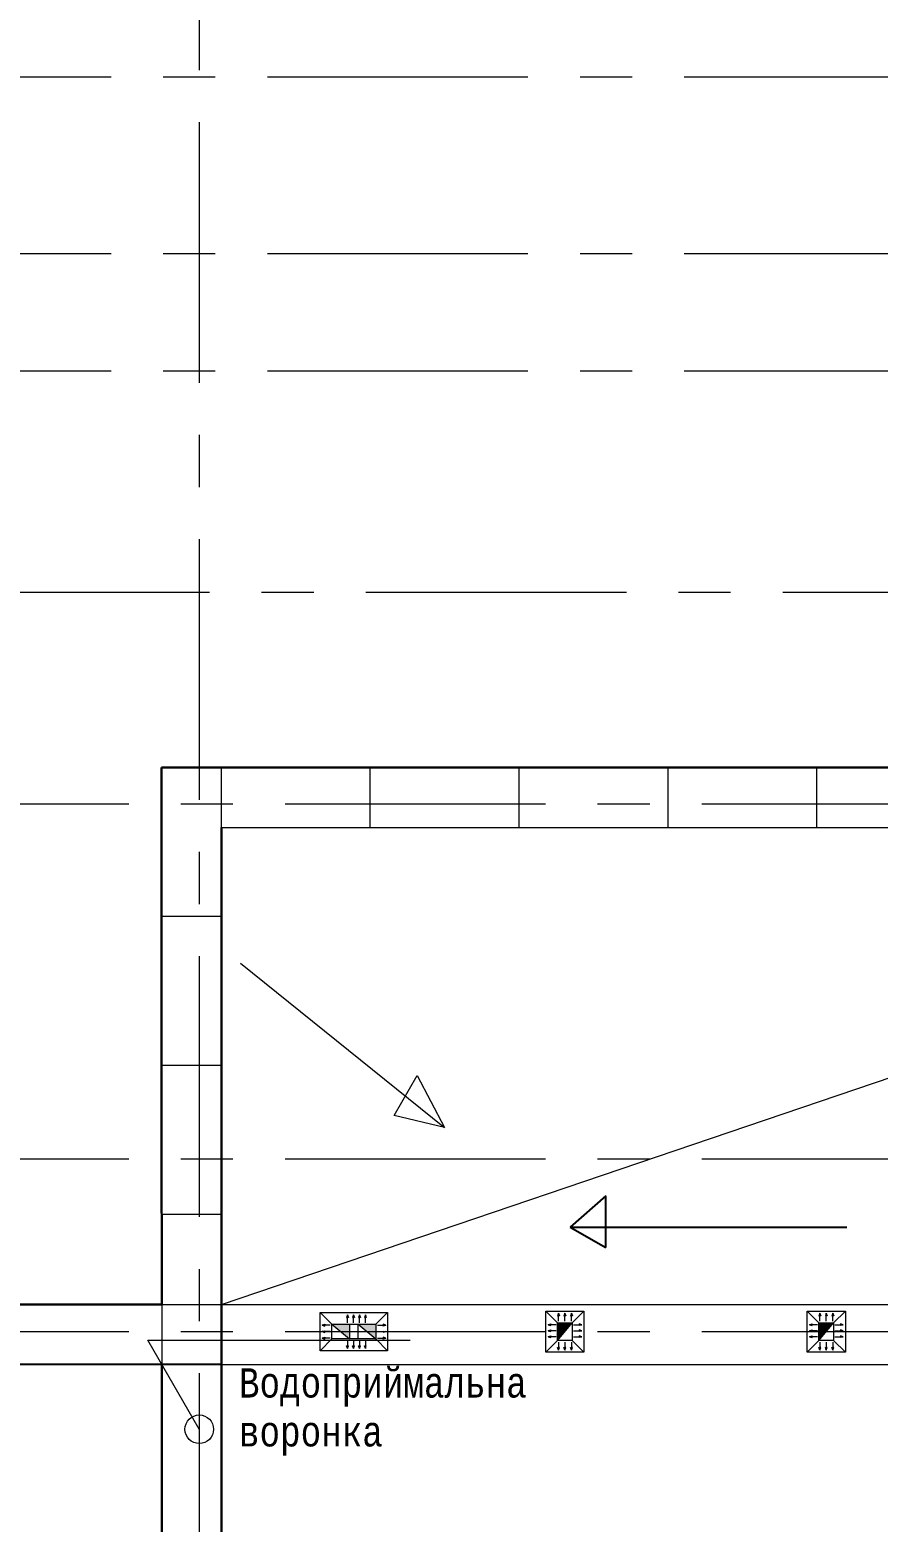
# Model space of a CAD drawing. Header units: millimetres. Extents: x -689206 to 4969298, y -1019800 to 703299.
# Drawn here: x 552061 to 559298, y -621417 to -608692 of the extents above; entities that cross this region are included whole.
import ezdxf

# ---------------------------------------------------------------- set-up
doc = ezdxf.new("R2010")
doc.units = ezdxf.units.MM
doc.linetypes.add('JIS_02_4.0', pattern=[5.5, 4, -1.5])
doc.linetypes.add('осеваяX2', pattern=[101.6, 63.5, -12.7, 12.7, -12.7])
doc.layers.add('кровля', color=211, linetype='Continuous')
doc.layers.add('четотам', color=7, linetype='Continuous')
for name, color, linetype, lineweight in [('РАЗМЕРЫ', 7, 'Continuous', 9), ('сваи', 7, 'JIS_02_4.0', 30), ('стены', 7, 'Continuous', 20)]:
    doc.layers.add(name, color=color, linetype=linetype, lineweight=lineweight)
doc.styles.add('Аннотативный', font='isocteur.ttf', dxfattribs={"width": 0.7, "height": 250})

msp = doc.modelspace()

# ---------------------------------------------------------------- hatches: boundary and pattern name
at = {"layer": 'кровля', "lineweight": 15}
h = msp.add_hatch(color=7, dxfattribs=at)
h.dxf.hatch_style = 1
h.paths.add_polyline_path([(554770.7, -619672), (554778.8, -619672), (554770.7, -619648.3)])
h.paths.add_polyline_path([(554762.5, -619672), (554770.7, -619672), (554770.7, -619648.3)])
h = msp.add_hatch(color=7, dxfattribs=at)
h.dxf.hatch_style = 1
h.paths.add_polyline_path([(554821.9, -619648.3), (554813.8, -619672), (554821.9, -619672)])
h.paths.add_polyline_path([(554821.9, -619648.3), (554821.9, -619672), (554830.1, -619672)])
h = msp.add_hatch(color=7, dxfattribs=at)
h.dxf.hatch_style = 1
h.paths.add_polyline_path([(554873.2, -619648.3), (554865, -619672), (554873.2, -619672)])
h.paths.add_polyline_path([(554873.2, -619648.3), (554873.2, -619672), (554881.3, -619672)])
h = msp.add_hatch(color=7, dxfattribs=at)
h.dxf.hatch_style = 1
h.paths.add_polyline_path([(554923, -619648.3), (554914.8, -619672), (554923, -619672)])
h.paths.add_polyline_path([(554923, -619648.3), (554923, -619672), (554931.1, -619672)])
at = {"layer": 'кровля', "lineweight": 15, "true_color": 0x000000}
h = msp.add_hatch(color=18, dxfattribs=at)
h.dxf.hatch_style = 1
h.paths.add_polyline_path([(556570.1, -619657.1), (556578.2, -619657.1), (556570.1, -619633.5)])
h.paths.add_polyline_path([(556561.9, -619657.1), (556570.1, -619657.1), (556570.1, -619633.5)])
h = msp.add_hatch(color=18, dxfattribs=at)
h.dxf.hatch_style = 1
h.paths.add_polyline_path([(556625.3, -619657.1), (556633.5, -619657.1), (556625.3, -619633.5)])
h.paths.add_polyline_path([(556617.2, -619657.1), (556625.3, -619657.1), (556625.3, -619633.5)])
h = msp.add_hatch(color=18, dxfattribs=at)
h.dxf.hatch_style = 1
h.paths.add_polyline_path([(556680.6, -619633.5), (556672.5, -619657.1), (556680.6, -619657.1)])
h.paths.add_polyline_path([(556680.6, -619633.5), (556680.6, -619657.1), (556688.8, -619657.1)])
h = msp.add_hatch(color=18, dxfattribs=at)
h.dxf.hatch_style = 1
h.paths.add_polyline_path([(558800.1, -619657.1), (558808.2, -619657.1), (558800.1, -619633.5)])
h.paths.add_polyline_path([(558791.9, -619657.1), (558800.1, -619657.1), (558800.1, -619633.5)])
h = msp.add_hatch(color=18, dxfattribs=at)
h.dxf.hatch_style = 1
h.paths.add_polyline_path([(558855.3, -619657.1), (558863.5, -619657.1), (558855.3, -619633.5)])
h.paths.add_polyline_path([(558847.2, -619657.1), (558855.3, -619657.1), (558855.3, -619633.5)])
h = msp.add_hatch(color=18, dxfattribs=at)
h.dxf.hatch_style = 1
h.paths.add_polyline_path([(558910.6, -619633.5), (558902.5, -619657.1), (558910.6, -619657.1)])
h.paths.add_polyline_path([(558910.6, -619633.5), (558910.6, -619657.1), (558918.8, -619657.1)])
at = {"layer": 'кровля', "lineweight": 15}
h = msp.add_hatch(color=7, dxfattribs=at)
h.dxf.hatch_style = 1
h.paths.add_polyline_path([(554553.4, -619737), (554577, -619745.2), (554577, -619737)])
h.paths.add_polyline_path([(554553.4, -619737), (554577, -619737), (554577, -619728.9)])
h = msp.add_hatch(color=7, dxfattribs=at)
h.dxf.hatch_style = 1
h.paths.add_polyline_path([(555073.7, -619737), (555073.7, -619745.2), (555097.3, -619737)])
h.paths.add_polyline_path([(555073.7, -619728.9), (555073.7, -619737), (555097.3, -619737)])
h = msp.add_hatch(color=7, dxfattribs=at)
h.dxf.hatch_style = 1
h.paths.add_polyline_path([(555073.7, -619792.3), (555073.7, -619800.5), (555097.3, -619792.3)])
h.paths.add_polyline_path([(555073.7, -619784.2), (555073.7, -619792.3), (555097.3, -619792.3)])
at = {"layer": 'кровля', "lineweight": 15, "true_color": 0x000000}
h = msp.add_hatch(color=18, dxfattribs=at)
h.dxf.hatch_style = 1
h.paths.add_polyline_path([(556481.4, -619732.9), (556505, -619741), (556505, -619732.9)])
h.paths.add_polyline_path([(556481.4, -619732.9), (556505, -619732.9), (556505, -619724.7)])
h = msp.add_hatch(color=18, dxfattribs=at)
h.dxf.hatch_style = 1
h.paths.add_polyline_path([(556481.4, -619784.1), (556505, -619792.2), (556505, -619784.1)])
h.paths.add_polyline_path([(556481.4, -619784.1), (556505, -619784.1), (556505, -619776)])
h = msp.add_hatch(color=18, dxfattribs=at)
h.dxf.hatch_style = 1
h.paths.add_polyline_path([(556505, -619835.4), (556505, -619827.2), (556481.4, -619835.4)])
h.paths.add_polyline_path([(556505, -619843.5), (556505, -619835.4), (556481.4, -619835.4)])
h = msp.add_hatch(color=18, dxfattribs=at)
h.dxf.hatch_style = 1
h.paths.add_polyline_path([(556745.7, -619732.9), (556745.7, -619741), (556769.3, -619732.9)])
h.paths.add_polyline_path([(556745.7, -619724.7), (556745.7, -619732.9), (556769.3, -619732.9)])
h = msp.add_hatch(color=18, dxfattribs=at)
h.dxf.hatch_style = 1
h.paths.add_polyline_path([(556745.7, -619784.1), (556745.7, -619792.2), (556769.3, -619784.1)])
h.paths.add_polyline_path([(556745.7, -619776), (556745.7, -619784.1), (556769.3, -619784.1)])
h = msp.add_hatch(color=18, dxfattribs=at)
h.dxf.hatch_style = 1
h.paths.add_polyline_path([(556769.3, -619835.4), (556745.7, -619827.2), (556745.7, -619835.4)])
h.paths.add_polyline_path([(556769.3, -619835.4), (556745.7, -619835.4), (556745.7, -619843.5)])
h = msp.add_hatch(color=18, dxfattribs=at)
h.dxf.hatch_style = 1
h.paths.add_polyline_path([(558711.4, -619732.9), (558735, -619741), (558735, -619732.9)])
h.paths.add_polyline_path([(558711.4, -619732.9), (558735, -619732.9), (558735, -619724.7)])
h = msp.add_hatch(color=18, dxfattribs=at)
h.dxf.hatch_style = 1
h.paths.add_polyline_path([(558711.4, -619784.1), (558735, -619792.2), (558735, -619784.1)])
h.paths.add_polyline_path([(558711.4, -619784.1), (558735, -619784.1), (558735, -619776)])
h = msp.add_hatch(color=18, dxfattribs=at)
h.dxf.hatch_style = 1
h.paths.add_polyline_path([(558735, -619835.4), (558735, -619827.2), (558711.4, -619835.4)])
h.paths.add_polyline_path([(558735, -619843.5), (558735, -619835.4), (558711.4, -619835.4)])
h = msp.add_hatch(color=18, dxfattribs=at)
h.dxf.hatch_style = 1
h.paths.add_polyline_path([(558975.7, -619732.9), (558975.7, -619741), (558999.3, -619732.9)])
h.paths.add_polyline_path([(558975.7, -619724.7), (558975.7, -619732.9), (558999.3, -619732.9)])
h = msp.add_hatch(color=18, dxfattribs=at)
h.dxf.hatch_style = 1
h.paths.add_polyline_path([(558975.7, -619784.1), (558975.7, -619792.2), (558999.3, -619784.1)])
h.paths.add_polyline_path([(558975.7, -619776), (558975.7, -619784.1), (558999.3, -619784.1)])
h = msp.add_hatch(color=18, dxfattribs=at)
h.dxf.hatch_style = 1
h.paths.add_polyline_path([(558999.3, -619835.4), (558975.7, -619827.2), (558975.7, -619835.4)])
h.paths.add_polyline_path([(558999.3, -619835.4), (558975.7, -619835.4), (558975.7, -619843.5)])
at = {"layer": 'кровля', "lineweight": 15}
h = msp.add_hatch(color=7, dxfattribs=at)
h.dxf.hatch_style = 1
h.paths.add_polyline_path([(554577, -619847.6), (554577, -619839.5), (554553.4, -619847.6)])
h.paths.add_polyline_path([(554577, -619855.7), (554577, -619847.6), (554553.4, -619847.6)])
h = msp.add_hatch(color=7, dxfattribs=at)
h.dxf.hatch_style = 1
h.paths.add_polyline_path([(554770.7, -619936.3), (554778.8, -619912.7), (554770.7, -619912.7)])
h.paths.add_polyline_path([(554770.7, -619936.3), (554770.7, -619912.7), (554762.5, -619912.7)])
h = msp.add_hatch(color=7, dxfattribs=at)
h.dxf.hatch_style = 1
h.paths.add_polyline_path([(554821.9, -619912.7), (554813.8, -619912.7), (554821.9, -619936.3)])
h.paths.add_polyline_path([(554830.1, -619912.7), (554821.9, -619912.7), (554821.9, -619936.3)])
h = msp.add_hatch(color=7, dxfattribs=at)
h.dxf.hatch_style = 1
h.paths.add_polyline_path([(554873.2, -619912.7), (554865, -619912.7), (554873.2, -619936.3)])
h.paths.add_polyline_path([(554881.3, -619912.7), (554873.2, -619912.7), (554873.2, -619936.3)])
h = msp.add_hatch(color=7, dxfattribs=at)
h.dxf.hatch_style = 1
h.paths.add_polyline_path([(554923, -619912.7), (554914.8, -619912.7), (554923, -619936.3)])
h.paths.add_polyline_path([(554931.1, -619912.7), (554923, -619912.7), (554923, -619936.3)])
h = msp.add_hatch(color=7, dxfattribs=at)
h.dxf.hatch_style = 1
h.paths.add_polyline_path([(555097.3, -619847.6), (555073.7, -619839.5), (555073.7, -619847.6)])
h.paths.add_polyline_path([(555097.3, -619847.6), (555073.7, -619847.6), (555073.7, -619855.7)])
at = {"layer": 'кровля', "lineweight": 15, "true_color": 0x000000}
h = msp.add_hatch(color=18, dxfattribs=at)
h.dxf.hatch_style = 1
h.paths.add_polyline_path([(556578.2, -619927.5), (556570.1, -619927.5), (556570.1, -619951.1)])
h.paths.add_polyline_path([(556570.1, -619927.5), (556561.9, -619927.5), (556570.1, -619951.1)])
h = msp.add_hatch(color=18, dxfattribs=at)
h.dxf.hatch_style = 1
h.paths.add_polyline_path([(556633.5, -619927.5), (556625.3, -619927.5), (556625.3, -619951.1)])
h.paths.add_polyline_path([(556625.3, -619927.5), (556617.2, -619927.5), (556625.3, -619951.1)])
h = msp.add_hatch(color=18, dxfattribs=at)
h.dxf.hatch_style = 1
h.paths.add_polyline_path([(556680.6, -619927.5), (556672.5, -619927.5), (556680.6, -619951.1)])
h.paths.add_polyline_path([(556688.8, -619927.5), (556680.6, -619927.5), (556680.6, -619951.1)])
h = msp.add_hatch(color=18, dxfattribs=at)
h.dxf.hatch_style = 1
h.paths.add_polyline_path([(558808.2, -619927.5), (558800.1, -619927.5), (558800.1, -619951.1)])
h.paths.add_polyline_path([(558800.1, -619927.5), (558791.9, -619927.5), (558800.1, -619951.1)])
h = msp.add_hatch(color=18, dxfattribs=at)
h.dxf.hatch_style = 1
h.paths.add_polyline_path([(558863.5, -619927.5), (558855.3, -619927.5), (558855.3, -619951.1)])
h.paths.add_polyline_path([(558855.3, -619927.5), (558847.2, -619927.5), (558855.3, -619951.1)])
h = msp.add_hatch(color=18, dxfattribs=at)
h.dxf.hatch_style = 1
h.paths.add_polyline_path([(558910.6, -619927.5), (558902.5, -619927.5), (558910.6, -619951.1)])
h.paths.add_polyline_path([(558918.8, -619927.5), (558910.6, -619927.5), (558910.6, -619951.1)])
at = {"layer": 'РАЗМЕРЫ', "lineweight": 20, "ltscale": 150}
h = msp.add_hatch(color=256, dxfattribs=at)
h.dxf.hatch_style = 1
h.paths.add_polyline_path([(555012.2, -619854.8), (555012.2, -619729.8), (554862.2, -619729.8)])
h.paths.add_polyline_path([(554788.5, -619854.8), (554788.5, -619729.8), (554638.5, -619729.8)])
h = msp.add_hatch(color=256, dxfattribs=at)
h.dxf.hatch_style = 1
h.paths.add_polyline_path([(556687.8, -619717.3), (556562.8, -619717.3), (556562.8, -619867.3)])
h = msp.add_hatch(color=256, dxfattribs=at)
h.dxf.hatch_style = 1
h.paths.add_polyline_path([(558917.8, -619717.3), (558792.8, -619717.3), (558792.8, -619867.3)])

# ---------------------------------------------------------------- linework, layer by layer
at = {"layer": 'кровля', "color": 7, "lineweight": 15}
for p, q in [((554638.5, -619729.8), (554538.5, -619629.8)), ((554770.7, -619648.3), (554762.5, -619672)), ((554762.5, -619672), (554770.7, -619672)), ((554770.7, -619718.3), (554770.7, -619648.3)), ((554770.7, -619648.3), (554778.8, -619672)), ((554778.8, -619672), (554770.7, -619672)), ((554821.9, -619648.3), (554813.8, -619672)), ((554813.8, -619672), (554821.9, -619672)), ((554821.9, -619718.3), (554821.9, -619648.3)), ((554821.9, -619648.3), (554830.1, -619672)), ((554830.1, -619672), (554821.9, -619672)), ((554873.2, -619648.3), (554865, -619672)), ((554865, -619672), (554873.2, -619672)), ((554873.2, -619718.3), (554873.2, -619648.3)), ((554873.2, -619648.3), (554881.3, -619672)), ((554881.3, -619672), (554873.2, -619672)), ((554923, -619648.3), (554914.8, -619672)), ((554914.8, -619672), (554923, -619672)), ((554923, -619718.3), (554923, -619648.3)), ((554923, -619648.3), (554931.1, -619672)), ((554931.1, -619672), (554923, -619672)), ((555012.2, -619729.8), (555112.2, -619629.8)), ((554553.4, -619737), (554577, -619728.9)), ((554623.4, -619737), (554553.4, -619737)), ((554553.4, -619737), (554577, -619745.2)), ((554553.4, -619792.3), (554577, -619784.2)), ((554623.4, -619792.3), (554553.4, -619792.3)), ((554553.4, -619792.3), (554577, -619800.5)), ((554577, -619728.9), (554577, -619737)), ((554577, -619745.2), (554577, -619737)), ((554577, -619784.2), (554577, -619792.3)), ((555027.3, -619737), (555097.3, -619737)), ((555027.3, -619792.3), (555097.3, -619792.3)), ((555097.3, -619737), (555073.7, -619728.9)), ((555073.7, -619728.9), (555073.7, -619737)), ((555097.3, -619737), (555073.7, -619745.2)), ((555073.7, -619745.2), (555073.7, -619737)), ((555097.3, -619792.3), (555073.7, -619800.5)), ((554638.5, -619854.8), (554538.5, -619954.8)), ((554553.4, -619847.6), (554577, -619839.5)), ((554623.4, -619847.6), (554553.4, -619847.6)), ((554553.4, -619847.6), (554577, -619855.7)), ((554577, -619839.5), (554577, -619847.6)), ((554577, -619855.7), (554577, -619847.6)), ((554770.7, -619936.3), (554762.5, -619912.7)), ((554762.5, -619912.7), (554770.7, -619912.7)), ((554770.7, -619866.3), (554770.7, -619936.3)), ((554770.7, -619936.3), (554778.8, -619912.7)), ((554778.8, -619912.7), (554770.7, -619912.7)), ((554821.9, -619936.3), (554813.8, -619912.7)), ((554813.8, -619912.7), (554821.9, -619912.7)), ((554821.9, -619866.3), (554821.9, -619936.3)), ((554821.9, -619936.3), (554830.1, -619912.7)), ((554830.1, -619912.7), (554821.9, -619912.7)), ((554873.2, -619936.3), (554865, -619912.7)), ((554865, -619912.7), (554873.2, -619912.7)), ((554873.2, -619866.3), (554873.2, -619936.3)), ((554873.2, -619936.3), (554881.3, -619912.7)), ((554881.3, -619912.7), (554873.2, -619912.7)), ((554923, -619936.3), (554914.8, -619912.7)), ((554914.8, -619912.7), (554923, -619912.7)), ((554923, -619866.3), (554923, -619936.3)), ((554923, -619936.3), (554931.1, -619912.7)), ((554931.1, -619912.7), (554923, -619912.7)), ((555012.2, -619854.8), (555112.2, -619954.8)), ((555027.3, -619847.6), (555097.3, -619847.6)), ((555097.3, -619847.6), (555073.7, -619839.5)), ((555073.7, -619839.5), (555073.7, -619847.6)), ((555097.3, -619847.6), (555073.7, -619855.7)), ((555073.7, -619855.7), (555073.7, -619847.6))]:
    msp.add_line(p, q, dxfattribs=at)
at = {"layer": 'кровля', "color": 18, "lineweight": 15, "true_color": 0x000000}
for p, q in [((556562.8, -619717.3), (556462.8, -619617.3)), ((556570.1, -619633.5), (556561.9, -619657.1)), ((556561.9, -619657.1), (556570.1, -619657.1)), ((556570.1, -619703.5), (556570.1, -619633.5)), ((556570.1, -619633.5), (556578.2, -619657.1)), ((556578.2, -619657.1), (556570.1, -619657.1)), ((556625.3, -619633.5), (556617.2, -619657.1)), ((556617.2, -619657.1), (556625.3, -619657.1)), ((556625.3, -619703.5), (556625.3, -619633.5)), ((556625.3, -619633.5), (556633.5, -619657.1)), ((556633.5, -619657.1), (556625.3, -619657.1)), ((556680.6, -619633.5), (556672.5, -619657.1)), ((556672.5, -619657.1), (556680.6, -619657.1)), ((556680.6, -619703.5), (556680.6, -619633.5)), ((556680.6, -619633.5), (556688.8, -619657.1)), ((556688.8, -619657.1), (556680.6, -619657.1)), ((556687.8, -619717.3), (556787.8, -619617.3)), ((558792.8, -619717.3), (558692.8, -619617.3)), ((558800.1, -619633.5), (558791.9, -619657.1)), ((558791.9, -619657.1), (558800.1, -619657.1)), ((558800.1, -619703.5), (558800.1, -619633.5)), ((558800.1, -619633.5), (558808.2, -619657.1)), ((558808.2, -619657.1), (558800.1, -619657.1)), ((558855.3, -619633.5), (558847.2, -619657.1)), ((558847.2, -619657.1), (558855.3, -619657.1)), ((558855.3, -619703.5), (558855.3, -619633.5)), ((558855.3, -619633.5), (558863.5, -619657.1)), ((558863.5, -619657.1), (558855.3, -619657.1)), ((558910.6, -619633.5), (558902.5, -619657.1)), ((558902.5, -619657.1), (558910.6, -619657.1)), ((558910.6, -619703.5), (558910.6, -619633.5)), ((558910.6, -619633.5), (558918.8, -619657.1)), ((558918.8, -619657.1), (558910.6, -619657.1)), ((558917.8, -619717.3), (559017.8, -619617.3)), ((556481.4, -619732.9), (556505, -619724.7)), ((556551.4, -619732.9), (556481.4, -619732.9)), ((556481.4, -619732.9), (556505, -619741)), ((556481.4, -619784.1), (556505, -619776)), ((556551.4, -619784.1), (556481.4, -619784.1)), ((556481.4, -619784.1), (556505, -619792.2)), ((556481.4, -619835.4), (556505, -619827.2)), ((556505, -619724.7), (556505, -619732.9)), ((556505, -619741), (556505, -619732.9)), ((556505, -619776), (556505, -619784.1)), ((556505, -619792.2), (556505, -619784.1)), ((556505, -619827.2), (556505, -619835.4)), ((556699.3, -619732.9), (556769.3, -619732.9)), ((556699.3, -619784.1), (556769.3, -619784.1)), ((556769.3, -619732.9), (556745.7, -619724.7)), ((556745.7, -619724.7), (556745.7, -619732.9)), ((556769.3, -619732.9), (556745.7, -619741)), ((556745.7, -619741), (556745.7, -619732.9)), ((556769.3, -619784.1), (556745.7, -619776)), ((556745.7, -619776), (556745.7, -619784.1)), ((556769.3, -619784.1), (556745.7, -619792.2)), ((556745.7, -619792.2), (556745.7, -619784.1)), ((556769.3, -619835.4), (556745.7, -619827.2)), ((556745.7, -619827.2), (556745.7, -619835.4)), ((558711.4, -619732.9), (558735, -619724.7)), ((558781.4, -619732.9), (558711.4, -619732.9)), ((558711.4, -619732.9), (558735, -619741)), ((558711.4, -619784.1), (558735, -619776)), ((558781.4, -619784.1), (558711.4, -619784.1)), ((558711.4, -619784.1), (558735, -619792.2)), ((558711.4, -619835.4), (558735, -619827.2)), ((558735, -619724.7), (558735, -619732.9)), ((558735, -619741), (558735, -619732.9)), ((558735, -619776), (558735, -619784.1)), ((558735, -619792.2), (558735, -619784.1)), ((558735, -619827.2), (558735, -619835.4)), ((558929.3, -619732.9), (558999.3, -619732.9)), ((558929.3, -619784.1), (558999.3, -619784.1)), ((558999.3, -619732.9), (558975.7, -619724.7)), ((558975.7, -619724.7), (558975.7, -619732.9)), ((558999.3, -619732.9), (558975.7, -619741)), ((558975.7, -619741), (558975.7, -619732.9)), ((558999.3, -619784.1), (558975.7, -619776)), ((558975.7, -619776), (558975.7, -619784.1)), ((558999.3, -619784.1), (558975.7, -619792.2)), ((558975.7, -619792.2), (558975.7, -619784.1)), ((558999.3, -619835.4), (558975.7, -619827.2)), ((558975.7, -619827.2), (558975.7, -619835.4)), ((556562.8, -619867.3), (556462.8, -619967.3)), ((556551.4, -619835.4), (556481.4, -619835.4)), ((556481.4, -619835.4), (556505, -619843.5)), ((556505, -619843.5), (556505, -619835.4)), ((556570.1, -619951.1), (556561.9, -619927.5)), ((556561.9, -619927.5), (556570.1, -619927.5)), ((556570.1, -619881.1), (556570.1, -619951.1)), ((556570.1, -619951.1), (556578.2, -619927.5)), ((556578.2, -619927.5), (556570.1, -619927.5)), ((556625.3, -619951.1), (556617.2, -619927.5)), ((556617.2, -619927.5), (556625.3, -619927.5)), ((556625.3, -619881.1), (556625.3, -619951.1)), ((556625.3, -619951.1), (556633.5, -619927.5)), ((556633.5, -619927.5), (556625.3, -619927.5)), ((556680.6, -619951.1), (556672.5, -619927.5)), ((556672.5, -619927.5), (556680.6, -619927.5)), ((556680.6, -619881.1), (556680.6, -619951.1)), ((556680.6, -619951.1), (556688.8, -619927.5)), ((556688.8, -619927.5), (556680.6, -619927.5)), ((556687.8, -619867.3), (556787.8, -619967.3)), ((556699.3, -619835.4), (556769.3, -619835.4)), ((556769.3, -619835.4), (556745.7, -619843.5)), ((556745.7, -619843.5), (556745.7, -619835.4)), ((558792.8, -619867.3), (558692.8, -619967.3)), ((558781.4, -619835.4), (558711.4, -619835.4)), ((558711.4, -619835.4), (558735, -619843.5)), ((558735, -619843.5), (558735, -619835.4)), ((558800.1, -619951.1), (558791.9, -619927.5)), ((558791.9, -619927.5), (558800.1, -619927.5)), ((558800.1, -619881.1), (558800.1, -619951.1)), ((558800.1, -619951.1), (558808.2, -619927.5)), ((558808.2, -619927.5), (558800.1, -619927.5)), ((558855.3, -619951.1), (558847.2, -619927.5)), ((558847.2, -619927.5), (558855.3, -619927.5)), ((558855.3, -619881.1), (558855.3, -619951.1)), ((558855.3, -619951.1), (558863.5, -619927.5)), ((558863.5, -619927.5), (558855.3, -619927.5)), ((558910.6, -619951.1), (558902.5, -619927.5)), ((558902.5, -619927.5), (558910.6, -619927.5)), ((558910.6, -619881.1), (558910.6, -619951.1)), ((558910.6, -619951.1), (558918.8, -619927.5)), ((558918.8, -619927.5), (558910.6, -619927.5)), ((558917.8, -619867.3), (559017.8, -619967.3)), ((558929.3, -619835.4), (558999.3, -619835.4)), ((558999.3, -619835.4), (558975.7, -619843.5)), ((558975.7, -619843.5), (558975.7, -619835.4))]:
    msp.add_line(p, q, dxfattribs=at)
at = {"layer": 'кровля', "color": 7, "lineweight": 15}
for points in [[(555112.2, -619629.8), (555112.2, -619954.8), (554538.5, -619954.8), (554538.5, -619629.8)], [(555012.2, -619729.8), (555012.2, -619854.8), (554638.5, -619854.8), (554638.5, -619729.8)]]:
    msp.add_lwpolyline(points, close=True, dxfattribs=at)
at = {"layer": 'кровля', "color": 18, "lineweight": 15, "true_color": 0x000000}
for points in [[(556462.8, -619617.3), (556787.8, -619617.3), (556787.8, -619967.3), (556462.8, -619967.3)], [(558692.8, -619617.3), (559017.8, -619617.3), (559017.8, -619967.3), (558692.8, -619967.3)], [(556562.8, -619717.3), (556687.8, -619717.3), (556687.8, -619867.3), (556562.8, -619867.3)], [(558792.8, -619717.3), (558917.8, -619717.3), (558917.8, -619867.3), (558792.8, -619867.3)]]:
    msp.add_lwpolyline(points, close=True, dxfattribs=at)
at = {"layer": 'РАЗМЕРЫ', "linetype": 'осеваяX2', "lineweight": 5, "ltscale": 35}
for p, q in [((504303.7, -609090.9), (571506.4, -609092)), ((571373.7, -613490.3), (504303.7, -613490.3))]:
    msp.add_line(p, q, dxfattribs=at)
at = {"layer": 'РАЗМЕРЫ', "lineweight": 20, "ltscale": 150}
for p, q in [((553695.4, -615492.3), (553695.4, -614982.3)), ((554965.4, -615492.3), (554965.4, -614982.3)), ((556235.4, -615492.3), (556235.4, -614982.3)), ((557505.4, -615492.3), (557505.4, -614982.3)), ((558775.4, -615492.3), (558775.4, -614982.3)), ((553696.5, -616252.3), (553185.4, -616252.3)), ((553696.5, -617522.3), (553185.4, -617522.3)), ((553693.9, -618792.3), (553182.7, -618792.3)), ((553185.5, -619561.9), (553185.5, -620071.9)), ((553185.5, -619561.9), (565687.6, -619561.9)), ((553506.4, -620624.5), (553068.2, -619865.6)), ((553068.2, -619865.6), (555305.3, -619865.6)), ((553695.4, -620071.9), (565687.6, -620071.8))]:
    msp.add_line(p, q, dxfattribs=at)
at = {"layer": 'РАЗМЕРЫ', "lineweight": 25, "ltscale": 150}
for p, q in [((556973.9, -618635.5), (556669.9, -618900.4)), ((556973.9, -619075.9), (556973.9, -618635.5)), ((556669.9, -618900.4), (559030.3, -618900.4)), ((556669.9, -618900.4), (556973.9, -619075.9))]:
    msp.add_line(p, q, dxfattribs=at)
at = {"layer": 'РАЗМЕРЫ', "lineweight": 30, "ltscale": 150}
for p, q in [((553185.5, -634746.2), (553185.5, -620071.9)), ((553695.4, -620071.9), (553695.4, -634746.2))]:
    msp.add_line(p, q, dxfattribs=at)
at = {"layer": 'РАЗМЕРЫ', "lineweight": 20, "ltscale": 150}
msp.add_circle((553506.4, -620624.5), 122, dxfattribs=at)
at = {"layer": 'сваи', "lineweight": 20, "ltscale": 15000}
for p, q in [((553695.4, -619561.9), (565687.6, -615492.3)), ((553858.4, -616650.4), (555598.4, -618050.4)), ((555168.4, -617950.4), (555366.3, -617607.6)), ((555366.3, -617607.6), (555598.4, -618050.4)), ((555598.4, -618050.4), (555168.4, -617950.4))]:
    msp.add_line(p, q, dxfattribs=at)
at = {"layer": 'стены', "linetype": 'осеваяX2', "lineweight": 5, "ltscale": 35}
for p, q in [((553506.4, -605923.3), (553506.4, -655764.7)), ((504303.7, -610600.3), (571506.4, -610600.3)), ((504303.7, -611600.3), (571506.4, -611600.3)), ((504453.7, -615292.3), (571506.4, -615292.3)), ((504453.7, -618319.8), (571506.4, -618319.8)), ((504453.7, -619792.3), (571506.4, -619792.3))]:
    msp.add_line(p, q, dxfattribs=at)
at = {"layer": 'стены', "lineweight": 30}
for p, q in [((562968.4, -614982.3), (553185.4, -614982.3)), ((553185.4, -614982.3), (553185.4, -618009)), ((553695.4, -615492.3), (553695.4, -620071.9)), ((553185.4, -618009), (553185.5, -619561.9)), ((549630.5, -619561.9), (553185.5, -619561.9))]:
    msp.add_line(p, q, dxfattribs=at)
at = {"layer": 'стены', "lineweight": 20}
for q in [(565687.6, -615492.3), (566197.6, -615492.3)]:
    msp.add_line((553695.4, -615492.3), q, dxfattribs=at)
at = {"layer": 'стены', "lineweight": 25}
msp.add_line((553695.4, -620071.9), (549655.1, -620071.9), dxfattribs=at)
at = {"layer": 'четотам', "color": 7, "lineweight": 15}
for points in [[(554638.5, -619729.8), (554788.5, -619729.8), (554788.5, -619854.8), (554638.5, -619854.8), (554638.5, -619729.8), (554788.5, -619854.8)], [(554862.2, -619729.8), (555012.2, -619729.8), (555012.2, -619854.8), (554862.2, -619854.8), (554862.2, -619729.8), (555012.2, -619854.8)]]:
    msp.add_lwpolyline(points, dxfattribs=at)
at = {"layer": 'четотам', "color": 18, "lineweight": 15, "true_color": 0x000000}
for points in [[(556562.8, -619867.3), (556562.8, -619717.3), (556687.8, -619717.3), (556687.8, -619867.3), (556562.8, -619867.3), (556687.8, -619717.3)], [(556562.8, -619867.3), (556562.8, -619717.3), (556687.8, -619717.3), (556687.8, -619867.3), (556562.8, -619867.3), (556687.8, -619717.3)], [(558792.8, -619867.3), (558792.8, -619717.3), (558917.8, -619717.3), (558917.8, -619867.3), (558792.8, -619867.3), (558917.8, -619717.3)], [(558792.8, -619867.3), (558792.8, -619717.3), (558917.8, -619717.3), (558917.8, -619867.3), (558792.8, -619867.3), (558917.8, -619717.3)]]:
    msp.add_lwpolyline(points, dxfattribs=at)

# ---------------------------------------------------------------- texts
at = {"layer": 'РАЗМЕРЫ', "lineweight": 20, "ltscale": 150, "insert": (553844.7, -620104.3), "char_height": 250, "width": 850, "attachment_point": 1, "style": 'Аннотативный'}
msp.add_mtext('Водоприймальна воронка', dxfattribs=at)

doc.saveas('drawing.dxf')
